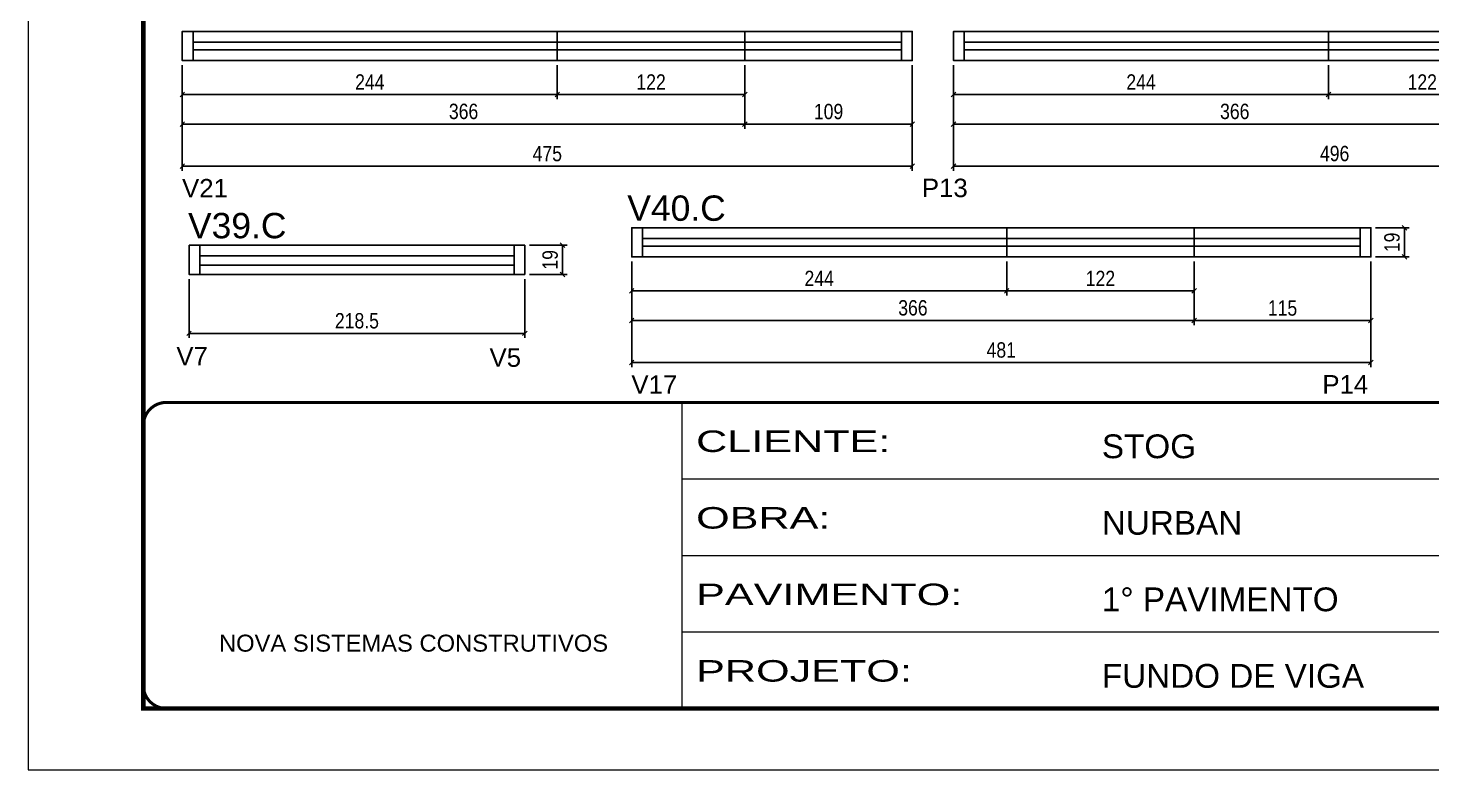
# Model space of a CAD drawing. Header units: millimetres. Extents: x 2455 to 8708, y 366 to 3713.
# Drawn here: x 2455 to 3368, y 366 to 849 of the extents above; entities that cross this region are included whole.
import ezdxf

# ---------------------------------------------------------------- set-up
doc = ezdxf.new("R2010")
doc.units = ezdxf.units.MM
doc.linetypes.add('CONTINUO', pattern=[0])
doc.linetypes.add('DASHED', pattern=[0.75, 0.5, -0.25])
for name, color, linetype in [('5', 5, 'Continuous'), ('COTA', 241, 'Continuous'), ('NOMENCLATURA', 7, 'Continuous'), ('Painéis', 200, 'Continuous'), ('SARR_2.2x7', 40, 'Continuous')]:
    doc.layers.add(name, color=color, linetype=linetype)
doc.layers.add('Folhas', color=255, linetype='Continuous', lineweight=9)
doc.layers.add('SARRAFO DE PRESSAO', color=251, linetype='DASHED', lineweight=9)
doc.styles.add('ARIAL', font='arial.ttf')
doc.styles.add('COTA TECNICA', font='techl___.ttf', dxfattribs={"height": 10})
doc.styles.add('COTA TECNICA-50', font='techl___.ttf', dxfattribs={"height": 10})
doc.styles.get("Standard").update_dxf_attribs({"font": 'arial.ttf'})
doc.styles.add('Tecnologia', font='')
doc.styles.get('Tecnologia').set_extended_font_data('Forgotten Futurist')
doc.dimstyles.new('COTA PAINEL-50', dxfattribs={"dimtxt": 10, "dimasz": 3, "dimexe": 3, "dimexo": 3, "dimgap": 3, "dimtad": 1, "dimdec": 1, "dimzin": 12, "dimdsep": 46, "dimtxsty": 'COTA TECNICA-50', "dimblk1": 'OBLIQUE', "dimblk2": 'OBLIQUE', "dimsah": 1, "dimcen": 0.9, "dimclrd": 4, "dimclre": 4, "dimclrt": 240, "dimadec": 1, "dimazin": 3, "dimtfac": 1, "dimtdec": 1, "dimtmove": 0, "dimatfit": 3, "dimfxl": 1, "dimtolj": 1, "dimtzin": 12, "dimarcsym": 0})
doc.dimstyles.new('PAINEL', dxfattribs={"dimtxt": 10, "dimasz": 3, "dimexe": 3, "dimexo": 3, "dimgap": 3, "dimtad": 1, "dimdec": 1, "dimzin": 12, "dimdsep": 46, "dimtxsty": 'COTA TECNICA', "dimblk1": 'OBLIQUE', "dimblk2": 'OBLIQUE', "dimsah": 1, "dimcen": 0.9, "dimclrd": 4, "dimclre": 4, "dimclrt": 240, "dimadec": 1, "dimazin": 3, "dimtfac": 1, "dimtdec": 1, "dimtmove": 0, "dimatfit": 3, "dimfxl": 1, "dimtolj": 1, "dimtzin": 12, "dimarcsym": 0})

# ---------------------------------------------------------------- blocks, each defined once
blk = doc.blocks.new('9999999999')
at = {"color": 30, "linetype": 'CONTINUO'}
for p, q in [((98564.56, 34230.21), (98564.56, 34429.45)), ((98564.56, 34379.64), (99583.98, 34379.64)), ((98564.56, 34329.83), (99487.98, 34329.83)), ((98564.56, 34280.02), (99487.98, 34280.02))]:
    blk.add_line(p, q, dxfattribs=at)
at = {"color": 30, "linetype": 'CONTINUO', "const_width": 2}
blk.add_lwpolyline([(99583.98, 34230.21), (99583.98, 34414.45, 0.414214), (99568.98, 34429.45), (98228.98, 34429.45, 0.414214), (98213.98, 34414.45), (98213.98, 34245.21, 0.414214), (98228.98, 34230.21), (99583.98, 34230.21)], format="xyb", dxfattribs=at)
at = {"layer": 'Folhas'}
blk.add_lwpolyline([(98138.98, 34190.21), (99623.98, 34190.21), (99623.98, 35240.21), (98138.98, 35240.21)], close=True, dxfattribs=at)
at = {"layer": 'Folhas', "color": 30, "const_width": 3}
blk.add_lwpolyline([(98213.98, 34230.21), (99583.98, 34230.21), (99583.98, 35200.21), (98213.98, 35200.21)], close=True, dxfattribs=at)
at = {"color": 7, "linetype": 'Continuous', "ltscale": 5, "style": 'ARIAL'}
for s, height, p in [('STOG', 15.483, (98837.68, 34393.13)), ('NURBAN', 15.483, (98837.68, 34343.32)), ('1° PAVIMENTO', 15.4829, (98837.68, 34293.51)), ('NOVA SISTEMAS CONSTRUTIVOS', 11.0592, (98263.19, 34267.21)), ('FUNDO DE VIGA', 15.4829, (98837.68, 34243.7))]:
    blk.add_text(s, height=height, dxfattribs=at).set_placement(p)
at = {"layer": 'Folhas', "color": 7, "style": 'Tecnologia', "width": 1.5}
for s, p in [('CLIENTE:', (98573.65, 34397.17)), ('OBRA:', (98573.65, 34347.31)), ('PAVIMENTO:', (98573.65, 34297.5)), ('PROJETO:', (98573.65, 34247.69))]:
    blk.add_text(s, height=14, dxfattribs=at).set_placement(p)
blk = doc.blocks.new('_Oblique')
at = {"color": 0, "linetype": 'ByBlock', "lineweight": -2}
blk.add_line((-0.5, -0.5), (0.5, 0.5), dxfattribs=at)
blk = doc.blocks.new('*D110')
at = {"layer": 'COTA', "color": 4, "linetype": 'ByBlock', "lineweight": -2, "transparency": 16777216}
for p, q in [((2555.14, 824.65), (2555.14, 783.26)), ((2921.14, 824.65), (2921.14, 783.26)), ((2921.14, 786.26), (2555.14, 786.26))]:
    blk.add_line(p, q, dxfattribs=at)
at = {"layer": 'Defpoints', "color": 0, "linetype": 'ByBlock', "transparency": 16777216}
for p in [(2555.14, 827.65), (2921.14, 827.65), (2555.14, 786.26)]:
    blk.add_point(p, dxfattribs=at)
at = {"layer": 'COTA', "color": 4, "linetype": 'ByBlock', "lineweight": -2, "transparency": 16777216, "xscale": 3, "yscale": 3, "zscale": 3, "rotation": 180}
blk.add_blockref('_Oblique', (2555.14, 786.26), dxfattribs=at)
at = {"layer": 'COTA', "color": 4, "linetype": 'ByBlock', "lineweight": -2, "transparency": 16777216, "xscale": 3, "yscale": 3, "zscale": 3}
blk.add_blockref('_Oblique', (2921.14, 786.26), dxfattribs=at)
at = {"layer": 'COTA', "color": 240, "linetype": 'ByBlock', "transparency": 16777216, "insert": (2738.14, 794.48), "char_height": 10, "attachment_point": 5, "style": 'COTA TECNICA-50'}
blk.add_mtext('\\A1;366', dxfattribs=at)
blk = doc.blocks.new('*D111')
at = {"layer": 'COTA', "color": 4, "linetype": 'ByBlock', "lineweight": -2, "transparency": 16777216}
for p, q in [((2555.14, 824.65), (2555.14, 802.6)), ((2799.14, 824.65), (2799.14, 802.6)), ((2555.14, 805.6), (2799.14, 805.6))]:
    blk.add_line(p, q, dxfattribs=at)
at = {"layer": 'Defpoints', "color": 0, "linetype": 'ByBlock', "transparency": 16777216}
for p in [(2555.14, 827.65), (2799.14, 827.65), (2799.14, 805.6)]:
    blk.add_point(p, dxfattribs=at)
at = {"layer": 'COTA', "color": 4, "linetype": 'ByBlock', "lineweight": -2, "transparency": 16777216, "xscale": 3, "yscale": 3, "zscale": 3, "rotation": 180}
blk.add_blockref('_Oblique', (2555.14, 805.6), dxfattribs=at)
at = {"layer": 'COTA', "color": 4, "linetype": 'ByBlock', "lineweight": -2, "transparency": 16777216, "xscale": 3, "yscale": 3, "zscale": 3}
blk.add_blockref('_Oblique', (2799.14, 805.6), dxfattribs=at)
at = {"layer": 'COTA', "color": 240, "linetype": 'ByBlock', "transparency": 16777216, "insert": (2677.14, 813.67), "char_height": 10, "attachment_point": 5, "style": 'COTA TECNICA-50'}
blk.add_mtext('\\A1;244', dxfattribs=at)
blk = doc.blocks.new('*D112')
at = {"layer": 'COTA', "color": 4, "linetype": 'ByBlock', "lineweight": -2, "transparency": 16777216}
for p, q in [((2799.14, 824.65), (2799.14, 802.6)), ((2921.14, 824.65), (2921.14, 802.6)), ((2799.14, 805.6), (2921.14, 805.6))]:
    blk.add_line(p, q, dxfattribs=at)
at = {"layer": 'Defpoints', "color": 0, "linetype": 'ByBlock', "transparency": 16777216}
for p in [(2799.14, 827.65), (2921.14, 827.65), (2921.14, 805.6)]:
    blk.add_point(p, dxfattribs=at)
at = {"layer": 'COTA', "color": 4, "linetype": 'ByBlock', "lineweight": -2, "transparency": 16777216, "xscale": 3, "yscale": 3, "zscale": 3, "rotation": 180}
blk.add_blockref('_Oblique', (2799.14, 805.6), dxfattribs=at)
at = {"layer": 'COTA', "color": 4, "linetype": 'ByBlock', "lineweight": -2, "transparency": 16777216, "xscale": 3, "yscale": 3, "zscale": 3}
blk.add_blockref('_Oblique', (2921.14, 805.6), dxfattribs=at)
at = {"layer": 'COTA', "color": 240, "linetype": 'ByBlock', "transparency": 16777216, "insert": (2860.14, 813.66), "char_height": 10, "attachment_point": 5, "style": 'COTA TECNICA-50'}
blk.add_mtext('\\A1;122', dxfattribs=at)
blk = doc.blocks.new('*D113')
at = {"layer": 'COTA', "color": 4, "linetype": 'ByBlock', "lineweight": -2, "transparency": 16777216}
for p, q in [((2921.14, 824.65), (2921.14, 783.26)), ((3030.13, 824.65), (3030.13, 783.26)), ((3030.13, 786.26), (2921.14, 786.26))]:
    blk.add_line(p, q, dxfattribs=at)
at = {"layer": 'Defpoints', "color": 0, "linetype": 'ByBlock', "transparency": 16777216}
for p in [(2921.14, 827.65), (3030.13, 827.65), (2921.14, 786.26)]:
    blk.add_point(p, dxfattribs=at)
at = {"layer": 'COTA', "color": 4, "linetype": 'ByBlock', "lineweight": -2, "transparency": 16777216, "xscale": 3, "yscale": 3, "zscale": 3, "rotation": 180}
blk.add_blockref('_Oblique', (2921.14, 786.26), dxfattribs=at)
at = {"layer": 'COTA', "color": 4, "linetype": 'ByBlock', "lineweight": -2, "transparency": 16777216, "xscale": 3, "yscale": 3, "zscale": 3}
blk.add_blockref('_Oblique', (3030.13, 786.26), dxfattribs=at)
at = {"layer": 'COTA', "color": 240, "linetype": 'ByBlock', "transparency": 16777216, "insert": (2975.64, 794.39), "char_height": 10, "attachment_point": 5, "style": 'COTA TECNICA-50'}
blk.add_mtext('\\A1;109', dxfattribs=at)
blk = doc.blocks.new('*D247')
at = {"layer": 'COTA', "color": 4, "lineweight": -2, "transparency": 16777216}
for p, q in [((2555.14, 824.65), (2555.14, 755.93)), ((3030.13, 824.65), (3030.13, 755.93)), ((2555.14, 758.93), (3030.13, 758.93))]:
    blk.add_line(p, q, dxfattribs=at)
at = {"layer": 'Defpoints', "color": 0, "transparency": 16777216}
for p in [(2555.14, 827.65), (3030.13, 827.65), (3030.13, 758.93)]:
    blk.add_point(p, dxfattribs=at)
at = {"layer": 'COTA', "color": 4, "lineweight": -2, "transparency": 16777216, "xscale": 3, "yscale": 3, "zscale": 3, "rotation": 180}
blk.add_blockref('_Oblique', (2555.14, 758.93), dxfattribs=at)
at = {"layer": 'COTA', "color": 4, "lineweight": -2, "transparency": 16777216, "xscale": 3, "yscale": 3, "zscale": 3}
blk.add_blockref('_Oblique', (3030.13, 758.93), dxfattribs=at)
at = {"layer": 'COTA', "color": 240, "transparency": 16777216, "insert": (2792.64, 767.04), "char_height": 10, "attachment_point": 5, "style": 'COTA TECNICA'}
blk.add_mtext('\\A1;475', dxfattribs=at)
blk = doc.blocks.new('*D114')
at = {"layer": 'COTA', "color": 4, "linetype": 'ByBlock', "lineweight": -2, "transparency": 16777216}
for p, q in [((3056.94, 824.65), (3056.94, 783.26)), ((3422.94, 824.65), (3422.94, 783.26)), ((3422.94, 786.26), (3056.94, 786.26))]:
    blk.add_line(p, q, dxfattribs=at)
at = {"layer": 'Defpoints', "color": 0, "linetype": 'ByBlock', "transparency": 16777216}
for p in [(3056.94, 827.65), (3422.94, 827.65), (3056.94, 786.26)]:
    blk.add_point(p, dxfattribs=at)
at = {"layer": 'COTA', "color": 4, "linetype": 'ByBlock', "lineweight": -2, "transparency": 16777216, "xscale": 3, "yscale": 3, "zscale": 3, "rotation": 180}
blk.add_blockref('_Oblique', (3056.94, 786.26), dxfattribs=at)
at = {"layer": 'COTA', "color": 4, "linetype": 'ByBlock', "lineweight": -2, "transparency": 16777216, "xscale": 3, "yscale": 3, "zscale": 3}
blk.add_blockref('_Oblique', (3422.94, 786.26), dxfattribs=at)
at = {"layer": 'COTA', "color": 240, "linetype": 'ByBlock', "transparency": 16777216, "insert": (3239.94, 794.48), "char_height": 10, "attachment_point": 5, "style": 'COTA TECNICA-50'}
blk.add_mtext('\\A1;366', dxfattribs=at)
blk = doc.blocks.new('*D115')
at = {"layer": 'COTA', "color": 4, "linetype": 'ByBlock', "lineweight": -2, "transparency": 16777216}
for p, q in [((3056.94, 824.65), (3056.94, 802.6)), ((3300.94, 824.65), (3300.94, 802.6)), ((3056.94, 805.6), (3300.94, 805.6))]:
    blk.add_line(p, q, dxfattribs=at)
at = {"layer": 'Defpoints', "color": 0, "linetype": 'ByBlock', "transparency": 16777216}
for p in [(3056.94, 827.65), (3300.94, 827.65), (3300.94, 805.6)]:
    blk.add_point(p, dxfattribs=at)
at = {"layer": 'COTA', "color": 4, "linetype": 'ByBlock', "lineweight": -2, "transparency": 16777216, "xscale": 3, "yscale": 3, "zscale": 3, "rotation": 180}
blk.add_blockref('_Oblique', (3056.94, 805.6), dxfattribs=at)
at = {"layer": 'COTA', "color": 4, "linetype": 'ByBlock', "lineweight": -2, "transparency": 16777216, "xscale": 3, "yscale": 3, "zscale": 3}
blk.add_blockref('_Oblique', (3300.94, 805.6), dxfattribs=at)
at = {"layer": 'COTA', "color": 240, "linetype": 'ByBlock', "transparency": 16777216, "insert": (3178.94, 813.67), "char_height": 10, "attachment_point": 5, "style": 'COTA TECNICA-50'}
blk.add_mtext('\\A1;244', dxfattribs=at)
blk = doc.blocks.new('*D116')
at = {"layer": 'COTA', "color": 4, "linetype": 'ByBlock', "lineweight": -2, "transparency": 16777216}
for p, q in [((3300.94, 824.65), (3300.94, 802.6)), ((3422.94, 824.65), (3422.94, 802.6)), ((3300.94, 805.6), (3422.94, 805.6))]:
    blk.add_line(p, q, dxfattribs=at)
at = {"layer": 'Defpoints', "color": 0, "linetype": 'ByBlock', "transparency": 16777216}
for p in [(3300.94, 827.65), (3422.94, 827.65), (3422.94, 805.6)]:
    blk.add_point(p, dxfattribs=at)
at = {"layer": 'COTA', "color": 4, "linetype": 'ByBlock', "lineweight": -2, "transparency": 16777216, "xscale": 3, "yscale": 3, "zscale": 3, "rotation": 180}
blk.add_blockref('_Oblique', (3300.94, 805.6), dxfattribs=at)
at = {"layer": 'COTA', "color": 4, "linetype": 'ByBlock', "lineweight": -2, "transparency": 16777216, "xscale": 3, "yscale": 3, "zscale": 3}
blk.add_blockref('_Oblique', (3422.94, 805.6), dxfattribs=at)
at = {"layer": 'COTA', "color": 240, "linetype": 'ByBlock', "transparency": 16777216, "insert": (3361.94, 813.66), "char_height": 10, "attachment_point": 5, "style": 'COTA TECNICA-50'}
blk.add_mtext('\\A1;122', dxfattribs=at)
blk = doc.blocks.new('*D248')
at = {"layer": 'COTA', "color": 4, "lineweight": -2, "transparency": 16777216}
for p, q in [((3056.94, 824.65), (3056.94, 755.93)), ((3552.93, 824.65), (3552.93, 755.93)), ((3056.94, 758.93), (3552.93, 758.93))]:
    blk.add_line(p, q, dxfattribs=at)
at = {"layer": 'Defpoints', "color": 0, "transparency": 16777216}
for p in [(3056.94, 827.65), (3552.93, 827.65), (3552.93, 758.93)]:
    blk.add_point(p, dxfattribs=at)
at = {"layer": 'COTA', "color": 4, "lineweight": -2, "transparency": 16777216, "xscale": 3, "yscale": 3, "zscale": 3, "rotation": 180}
blk.add_blockref('_Oblique', (3056.94, 758.93), dxfattribs=at)
at = {"layer": 'COTA', "color": 4, "lineweight": -2, "transparency": 16777216, "xscale": 3, "yscale": 3, "zscale": 3}
blk.add_blockref('_Oblique', (3552.93, 758.93), dxfattribs=at)
at = {"layer": 'COTA', "color": 240, "transparency": 16777216, "insert": (3304.94, 767.07), "char_height": 10, "attachment_point": 5, "style": 'COTA TECNICA'}
blk.add_mtext('\\A1;496', dxfattribs=at)
blk = doc.blocks.new('*D252')
at = {"layer": 'COTA', "color": 4, "linetype": 'ByBlock', "lineweight": -2, "transparency": 16777216}
for p, q in [((2559.49, 685.42), (2559.49, 647.06)), ((2777.99, 685.42), (2777.99, 647.06)), ((2559.49, 650.06), (2777.99, 650.06))]:
    blk.add_line(p, q, dxfattribs=at)
at = {"layer": 'Defpoints', "color": 0, "linetype": 'ByBlock', "transparency": 16777216}
for p in [(2559.49, 688.42), (2777.99, 688.42), (2777.99, 650.06)]:
    blk.add_point(p, dxfattribs=at)
at = {"layer": 'COTA', "color": 4, "linetype": 'ByBlock', "lineweight": -2, "transparency": 16777216, "xscale": 3, "yscale": 3, "zscale": 3, "rotation": 180}
blk.add_blockref('_Oblique', (2559.49, 650.06), dxfattribs=at)
at = {"layer": 'COTA', "color": 4, "linetype": 'ByBlock', "lineweight": -2, "transparency": 16777216, "xscale": 3, "yscale": 3, "zscale": 3}
blk.add_blockref('_Oblique', (2777.99, 650.06), dxfattribs=at)
at = {"layer": 'COTA', "color": 240, "linetype": 'ByBlock', "transparency": 16777216, "insert": (2668.74, 658.2), "char_height": 10, "attachment_point": 5, "style": 'COTA TECNICA-50'}
blk.add_mtext('\\A1;218.5', dxfattribs=at)
blk = doc.blocks.new('*D253')
at = {"layer": 'COTA', "color": 4, "lineweight": -2, "transparency": 16777216}
for p, q in [((2780.99, 707.42), (2805.59, 707.42)), ((2802.59, 707.42), (2802.59, 688.42)), ((2780.99, 688.42), (2805.59, 688.42))]:
    blk.add_line(p, q, dxfattribs=at)
at = {"layer": 'Defpoints', "color": 0, "transparency": 16777216}
for p in [(2777.99, 707.42), (2777.99, 688.42), (2802.59, 688.42)]:
    blk.add_point(p, dxfattribs=at)
at = {"layer": 'COTA', "color": 4, "lineweight": -2, "transparency": 16777216, "xscale": 3, "yscale": 3, "zscale": 3}
for p, rotation in [((2802.59, 707.42), 90), ((2802.59, 688.42), 270)]:
    blk.add_blockref('_Oblique', p, dxfattribs=dict(at, rotation=rotation))
at = {"layer": 'COTA', "color": 240, "transparency": 16777216, "insert": (2794.5, 697.92), "char_height": 10, "attachment_point": 5, "rotation": 90, "style": 'COTA TECNICA'}
blk.add_mtext('\\A1;19', dxfattribs=at)
blk = doc.blocks.new('*D118')
at = {"layer": 'COTA', "color": 4, "linetype": 'ByBlock', "lineweight": -2, "transparency": 16777216}
for p, q in [((2847.53, 696.79), (2847.53, 655.4)), ((3213.53, 696.79), (3213.53, 655.4)), ((3213.53, 658.4), (2847.53, 658.4))]:
    blk.add_line(p, q, dxfattribs=at)
at = {"layer": 'Defpoints', "color": 0, "linetype": 'ByBlock', "transparency": 16777216}
for p in [(2847.53, 699.79), (3213.53, 699.79), (2847.53, 658.4)]:
    blk.add_point(p, dxfattribs=at)
at = {"layer": 'COTA', "color": 4, "linetype": 'ByBlock', "lineweight": -2, "transparency": 16777216, "xscale": 3, "yscale": 3, "zscale": 3, "rotation": 180}
blk.add_blockref('_Oblique', (2847.53, 658.4), dxfattribs=at)
at = {"layer": 'COTA', "color": 4, "linetype": 'ByBlock', "lineweight": -2, "transparency": 16777216, "xscale": 3, "yscale": 3, "zscale": 3}
blk.add_blockref('_Oblique', (3213.53, 658.4), dxfattribs=at)
at = {"layer": 'COTA', "color": 240, "linetype": 'ByBlock', "transparency": 16777216, "insert": (3030.53, 666.62), "char_height": 10, "attachment_point": 5, "style": 'COTA TECNICA-50'}
blk.add_mtext('\\A1;366', dxfattribs=at)
blk = doc.blocks.new('*D119')
at = {"layer": 'COTA', "color": 4, "linetype": 'ByBlock', "lineweight": -2, "transparency": 16777216}
for p, q in [((2847.53, 696.79), (2847.53, 674.75)), ((3091.53, 696.79), (3091.53, 674.75)), ((2847.53, 677.75), (3091.53, 677.75))]:
    blk.add_line(p, q, dxfattribs=at)
at = {"layer": 'Defpoints', "color": 0, "linetype": 'ByBlock', "transparency": 16777216}
for p in [(2847.53, 699.79), (3091.53, 699.79), (3091.53, 677.75)]:
    blk.add_point(p, dxfattribs=at)
at = {"layer": 'COTA', "color": 4, "linetype": 'ByBlock', "lineweight": -2, "transparency": 16777216, "xscale": 3, "yscale": 3, "zscale": 3, "rotation": 180}
blk.add_blockref('_Oblique', (2847.53, 677.75), dxfattribs=at)
at = {"layer": 'COTA', "color": 4, "linetype": 'ByBlock', "lineweight": -2, "transparency": 16777216, "xscale": 3, "yscale": 3, "zscale": 3}
blk.add_blockref('_Oblique', (3091.53, 677.75), dxfattribs=at)
at = {"layer": 'COTA', "color": 240, "linetype": 'ByBlock', "transparency": 16777216, "insert": (2969.53, 685.82), "char_height": 10, "attachment_point": 5, "style": 'COTA TECNICA-50'}
blk.add_mtext('\\A1;244', dxfattribs=at)
blk = doc.blocks.new('*D120')
at = {"layer": 'COTA', "color": 4, "linetype": 'ByBlock', "lineweight": -2, "transparency": 16777216}
for p, q in [((3091.53, 696.79), (3091.53, 674.75)), ((3213.53, 696.79), (3213.53, 674.75)), ((3091.53, 677.75), (3213.53, 677.75))]:
    blk.add_line(p, q, dxfattribs=at)
at = {"layer": 'Defpoints', "color": 0, "linetype": 'ByBlock', "transparency": 16777216}
for p in [(3091.53, 699.79), (3213.53, 699.79), (3213.53, 677.75)]:
    blk.add_point(p, dxfattribs=at)
at = {"layer": 'COTA', "color": 4, "linetype": 'ByBlock', "lineweight": -2, "transparency": 16777216, "xscale": 3, "yscale": 3, "zscale": 3, "rotation": 180}
blk.add_blockref('_Oblique', (3091.53, 677.75), dxfattribs=at)
at = {"layer": 'COTA', "color": 4, "linetype": 'ByBlock', "lineweight": -2, "transparency": 16777216, "xscale": 3, "yscale": 3, "zscale": 3}
blk.add_blockref('_Oblique', (3213.53, 677.75), dxfattribs=at)
at = {"layer": 'COTA', "color": 240, "linetype": 'ByBlock', "transparency": 16777216, "insert": (3152.53, 685.81), "char_height": 10, "attachment_point": 5, "style": 'COTA TECNICA-50'}
blk.add_mtext('\\A1;122', dxfattribs=at)
blk = doc.blocks.new('*D121')
at = {"layer": 'COTA', "color": 4, "linetype": 'ByBlock', "lineweight": -2, "transparency": 16777216}
for p, q in [((3213.53, 696.79), (3213.53, 655.4)), ((3328.51, 696.79), (3328.51, 655.4)), ((3328.51, 658.4), (3213.53, 658.4))]:
    blk.add_line(p, q, dxfattribs=at)
at = {"layer": 'Defpoints', "color": 0, "linetype": 'ByBlock', "transparency": 16777216}
for p in [(3213.53, 699.79), (3328.51, 699.79), (3213.53, 658.4)]:
    blk.add_point(p, dxfattribs=at)
at = {"layer": 'COTA', "color": 4, "linetype": 'ByBlock', "lineweight": -2, "transparency": 16777216, "xscale": 3, "yscale": 3, "zscale": 3, "rotation": 180}
blk.add_blockref('_Oblique', (3213.53, 658.4), dxfattribs=at)
at = {"layer": 'COTA', "color": 4, "linetype": 'ByBlock', "lineweight": -2, "transparency": 16777216, "xscale": 3, "yscale": 3, "zscale": 3}
blk.add_blockref('_Oblique', (3328.51, 658.4), dxfattribs=at)
at = {"layer": 'COTA', "color": 240, "linetype": 'ByBlock', "transparency": 16777216, "insert": (3271.02, 666.51), "char_height": 10, "attachment_point": 5, "style": 'COTA TECNICA-50'}
blk.add_mtext('\\A1;115', dxfattribs=at)
blk = doc.blocks.new('*D254')
at = {"layer": 'COTA', "color": 4, "lineweight": -2, "transparency": 16777216}
for p, q in [((2847.53, 696.79), (2847.53, 628.08)), ((3328.51, 696.79), (3328.51, 628.08)), ((2847.53, 631.08), (3328.51, 631.08))]:
    blk.add_line(p, q, dxfattribs=at)
at = {"layer": 'Defpoints', "color": 0, "transparency": 16777216}
for p in [(2847.53, 699.79), (3328.51, 699.79), (3328.51, 631.08)]:
    blk.add_point(p, dxfattribs=at)
at = {"layer": 'COTA', "color": 4, "lineweight": -2, "transparency": 16777216, "xscale": 3, "yscale": 3, "zscale": 3, "rotation": 180}
blk.add_blockref('_Oblique', (2847.53, 631.08), dxfattribs=at)
at = {"layer": 'COTA', "color": 4, "lineweight": -2, "transparency": 16777216, "xscale": 3, "yscale": 3, "zscale": 3}
blk.add_blockref('_Oblique', (3328.51, 631.08), dxfattribs=at)
at = {"layer": 'COTA', "color": 240, "transparency": 16777216, "insert": (3088.02, 639.18), "char_height": 10, "attachment_point": 5, "style": 'COTA TECNICA'}
blk.add_mtext('\\A1;481', dxfattribs=at)
blk = doc.blocks.new('*D255')
at = {"layer": 'COTA', "color": 4, "lineweight": -2, "transparency": 16777216}
for p, q in [((3331.51, 718.79), (3353.39, 718.79)), ((3350.39, 699.79), (3350.39, 718.79)), ((3331.51, 699.79), (3353.39, 699.79))]:
    blk.add_line(p, q, dxfattribs=at)
at = {"layer": 'Defpoints', "color": 0, "transparency": 16777216}
for p in [(3328.51, 718.79), (3350.39, 718.79), (3328.51, 699.79)]:
    blk.add_point(p, dxfattribs=at)
at = {"layer": 'COTA', "color": 4, "lineweight": -2, "transparency": 16777216, "xscale": 3, "yscale": 3, "zscale": 3}
for p, rotation in [((3350.39, 718.79), 90), ((3350.39, 699.79), 270)]:
    blk.add_blockref('_Oblique', p, dxfattribs=dict(at, rotation=rotation))
at = {"layer": 'COTA', "color": 240, "transparency": 16777216, "insert": (3342.3, 709.29), "char_height": 10, "attachment_point": 5, "rotation": 90, "style": 'COTA TECNICA'}
blk.add_mtext('\\A1;19', dxfattribs=at)

msp = doc.modelspace()

# ---------------------------------------------------------------- linework, layer by layer
at = {"layer": 'Painéis'}
for points in [[(2799.14, 827.65), (2555.14, 827.65), (2555.14, 846.65), (2799.14, 846.65)], [(2799.14, 846.65), (2921.14, 846.65), (2921.14, 827.65), (2799.14, 827.65)], [(2921.14, 846.65), (3030.13, 846.65), (3030.13, 827.65), (2921.14, 827.65)], [(3300.94, 827.65), (3056.94, 827.65), (3056.94, 846.65), (3300.94, 846.65)], [(3300.94, 846.65), (3422.94, 846.65), (3422.94, 827.65), (3300.94, 827.65)], [(3091.53, 699.79), (2847.53, 699.79), (2847.53, 718.79), (3091.53, 718.79)], [(3091.53, 718.79), (3213.53, 718.79), (3213.53, 699.79), (3091.53, 699.79)], [(3213.53, 718.79), (3328.51, 718.79), (3328.51, 699.79), (3213.53, 699.79)]]:
    msp.add_lwpolyline(points, close=True, dxfattribs=at)
at = {"layer": 'Painéis', "linetype": 'ByBlock'}
msp.add_lwpolyline([(2559.49, 707.42), (2559.49, 688.42), (2777.99, 688.42), (2777.99, 707.42)], close=True, dxfattribs=at)
at = {"layer": 'SARR_2.2x7', "linetype": 'Continuous'}
for p, q in [((2562.14, 846.65), (2562.14, 827.65)), ((3023.13, 846.65), (3023.13, 827.65)), ((3063.94, 846.65), (3063.94, 827.65)), ((2921.14, 839.65), (2562.14, 839.65)), ((2562.14, 834.65), (2921.14, 834.65)), ((2921.14, 839.65), (3023.13, 839.65)), ((2921.14, 834.65), (3023.13, 834.65)), ((3422.94, 839.65), (3063.94, 839.65)), ((3063.94, 834.65), (3422.94, 834.65)), ((2854.53, 718.79), (2854.53, 699.79)), ((3321.51, 718.79), (3321.51, 699.79)), ((2566.49, 707.42), (2566.49, 688.42)), ((2770.99, 707.42), (2770.99, 688.42)), ((3213.53, 711.79), (2854.53, 711.79)), ((2854.53, 706.79), (3213.53, 706.79)), ((3213.53, 711.79), (3321.51, 711.79)), ((3213.53, 706.79), (3321.51, 706.79)), ((2566.49, 700.42), (2770.99, 700.42)), ((2566.49, 694.42), (2770.99, 694.42))]:
    msp.add_line(p, q, dxfattribs=at)

# ---------------------------------------------------------------- block references
at = {"layer": 'SARRAFO DE PRESSAO', "color": 6, "linetype": 'ByBlock'}
msp.add_blockref('9999999999', (-95684.21, -33824.34), dxfattribs=at)

# ---------------------------------------------------------------- texts
at = {"layer": '5', "linetype": 'Continuous'}
for s, p in [('V21', (2554.95, 738.56)), ('P13', (3036.37, 738.74)), ('V7', (2551.26, 629.25)), ('V5', (2755.04, 628.29)), ('V17', (2847.34, 610.71)), ('P14', (3296.96, 610.88))]:
    msp.add_text(s, height=12, rotation=359.99996, dxfattribs=at).set_placement(p)
at = {"layer": 'NOMENCLATURA', "linetype": 'Continuous'}
for s, p in [('V40.C', (2844.69, 723.32)), ('V39.C', (2558.84, 711.95))]:
    msp.add_text(s, height=16.5, dxfattribs=at).set_placement(p)

# ---------------------------------------------------------------- dimensions: what is measured, and where the dimension line sits
at = {"layer": 'COTA', "color": 1, "linetype": 'ByBlock'}
for base, p1, p2, picture, middle in [((2555.14, 786.26), (2921.14, 827.65), (2555.14, 827.65), '*D110', (2738.14, 794.48)), ((2799.14, 805.6), (2555.14, 827.65), (2799.14, 827.65), '*D111', (2677.14, 813.67)), ((2921.14, 805.6), (2799.14, 827.65), (2921.14, 827.65), '*D112', (2860.14, 813.66)), ((2921.14, 786.26), (3030.13, 827.65), (2921.14, 827.65), '*D113', (2975.64, 794.39)), ((3056.94, 786.26), (3422.94, 827.65), (3056.94, 827.65), '*D114', (3239.94, 794.48)), ((3300.94, 805.6), (3056.94, 827.65), (3300.94, 827.65), '*D115', (3178.94, 813.67)), ((3422.94, 805.6), (3300.94, 827.65), (3422.94, 827.65), '*D116', (3361.94, 813.66)), ((2847.53, 658.4), (3213.53, 699.79), (2847.53, 699.79), '*D118', (3030.53, 666.62)), ((3091.53, 677.75), (2847.53, 699.79), (3091.53, 699.79), '*D119', (2969.53, 685.82)), ((3213.53, 677.75), (3091.53, 699.79), (3213.53, 699.79), '*D120', (3152.53, 685.81)), ((3213.53, 658.4), (3328.51, 699.79), (3213.53, 699.79), '*D121', (3271.02, 666.51)), ((2777.99, 650.06), (2559.49, 688.42), (2777.99, 688.42), '*D252', (2668.74, 658.2))]:
    dim = msp.add_linear_dim(base=base, p1=p1, p2=p2, dimstyle='COTA PAINEL-50', override={"dimarcsym": 1}, dxfattribs=at)
    dim.commit()
    dim.dimension.update_dxf_attribs({"geometry": picture, "text_midpoint": middle})
at = {"layer": 'COTA', "color": 5}
for base, p1, p2, picture, middle in [((3030.13, 758.93), (2555.14, 827.65), (3030.13, 827.65), '*D247', (2792.64, 767.04)), ((3552.93, 758.93), (3056.94, 827.65), (3552.93, 827.65), '*D248', (3304.94, 767.07)), ((3328.51, 631.08), (2847.53, 699.79), (3328.51, 699.79), '*D254', (3088.02, 639.18))]:
    dim = msp.add_linear_dim(base=base, p1=p1, p2=p2, dimstyle='PAINEL', dxfattribs=at)
    dim.commit()
    dim.dimension.update_dxf_attribs({"geometry": picture, "text_midpoint": middle})
at = {"layer": 'COTA'}
for base, p1, p2, picture, middle in [((3350.39, 718.79), (3328.51, 699.79), (3328.51, 718.79), '*D255', (3342.3, 709.29)), ((2802.59, 688.42), (2777.99, 707.42), (2777.99, 688.42), '*D253', (2794.5, 697.92))]:
    dim = msp.add_linear_dim(base=base, p1=p1, p2=p2, angle=90, dimstyle='PAINEL', dxfattribs=at)
    dim.commit()
    dim.dimension.update_dxf_attribs({"geometry": picture, "text_midpoint": middle})

doc.saveas('drawing.dxf')
